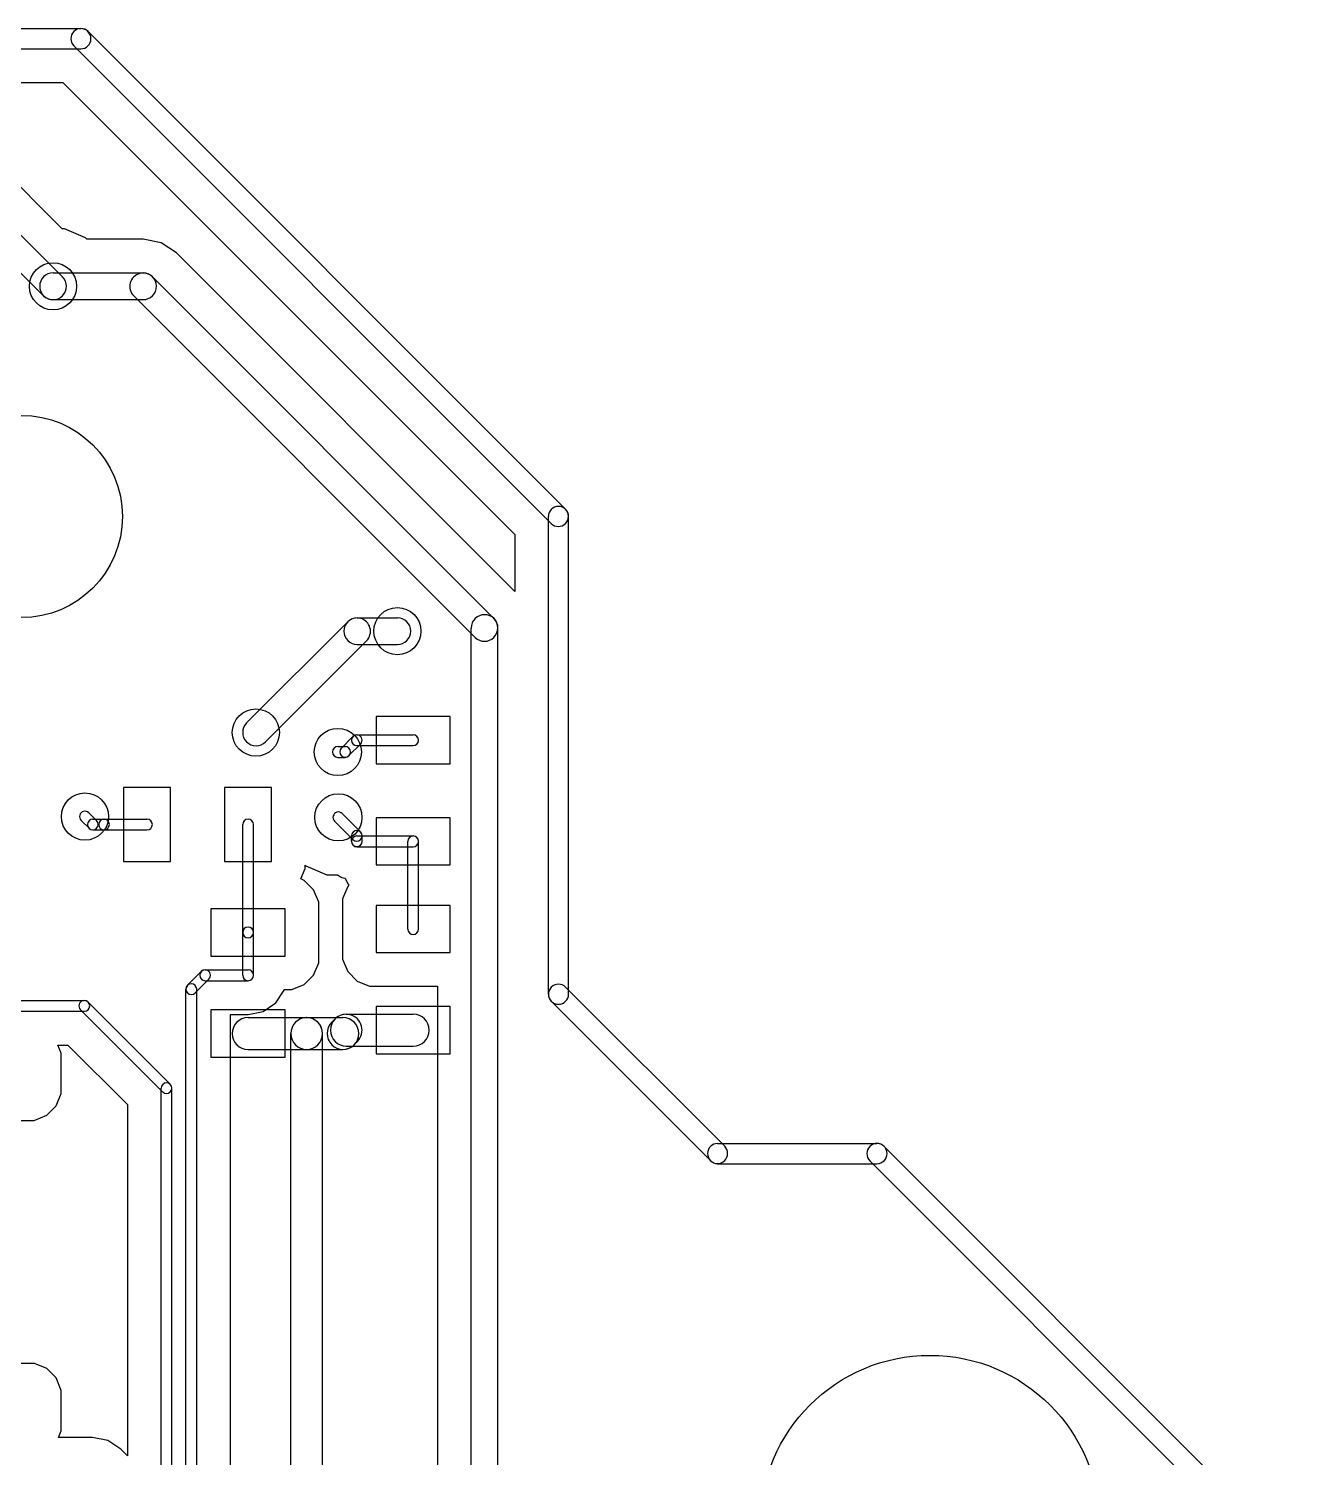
# Model space of a CAD drawing. Extents: x 34571 to 78815, y 19603 to 63847.
# Drawn here: x 69296 to 78792, y 53252 to 63847 of the extents above; entities that cross this region are included whole.
import ezdxf

# ---------------------------------------------------------------- set-up
doc = ezdxf.new("R2010")
doc.units = 0
doc.layers.add('BLACK', color=1, linetype='CONTINUOUS')

msp = doc.modelspace()

# ---------------------------------------------------------------- linework, layer by layer
at = {"layer": 'BLACK'}
for p, q in [((43700, 63847), (69684, 63847)), ((69738, 63825), (73280, 60283)), ((43700, 63697), (69684, 63697)), ((69632, 63719), (73174, 60177)), ((43834, 63447), (69550, 63447)), ((43834, 63447), (69550, 63447)), ((69550, 63447), (72903, 60095)), ((69550, 63447), (72903, 60095)), ((69547, 62361), (68889, 63019)), ((69547, 62361), (68889, 63019)), ((69548, 62006), (68712, 62842)), ((69408, 61866), (68572, 62702)), ((69563, 62361), (69547, 62361)), ((69563, 62361), (69547, 62361)), ((69719, 62296), (69563, 62361)), ((69719, 62296), (69563, 62361)), ((69730, 62285), (69719, 62296)), ((69730, 62285), (69719, 62296)), ((70146, 62285), (69730, 62285)), ((70146, 62285), (69730, 62285)), ((70280, 62258), (70146, 62285)), ((70280, 62258), (70146, 62285)), ((70393, 62183), (70280, 62258)), ((70393, 62183), (70280, 62258)), ((72903, 59673), (70393, 62183)), ((72903, 59673), (70393, 62183)), ((69478, 62035), (70146, 62035)), ((72749, 59473), (70217, 62005)), ((69478, 61837), (70146, 61837)), ((72609, 59333), (70077, 61865)), ((73153, 56687), (73153, 60229)), ((73303, 56687), (73303, 60229)), ((72903, 60095), (72903, 59673)), ((72903, 60095), (72903, 59673)), ((70914, 58698), (71664, 59448)), ((71735, 59478), (72033, 59478)), ((72581, 50576), (72581, 59402)), ((72779, 50576), (72779, 59402)), ((71054, 58558), (71804, 59308)), ((71735, 59280), (72033, 59280)), ((72425, 58745), (71875, 58745)), ((71875, 58745), (71875, 58395)), ((72425, 58395), (72425, 58745)), ((71617, 58512), (71703, 58598)), ((71732, 58610), (72150, 58610)), ((71591, 58523), (71645, 58523)), ((71673, 58456), (71759, 58542)), ((71732, 58530), (72150, 58530)), ((71591, 58443), (71645, 58443)), ((71875, 58395), (72425, 58395)), ((70000, 58220), (70000, 57670)), ((70350, 58220), (70000, 58220)), ((70350, 57670), (70350, 58220)), ((70750, 58220), (70750, 57670)), ((71100, 58220), (70750, 58220)), ((71100, 57670), (71100, 58220)), ((69745, 57918), (69687, 57976)), ((69801, 57974), (69743, 58032)), ((69774, 57985), (69856, 57985)), ((69857, 57985), (70175, 57985)), ((71703, 57834), (71567, 57970)), ((71759, 57890), (71623, 58026)), ((72425, 57995), (71875, 57995)), ((71875, 57995), (71875, 57645)), ((72425, 57645), (72425, 57995)), ((69774, 57905), (69856, 57905)), ((69857, 57905), (70175, 57905)), ((70885, 57145), (70885, 57945)), ((70965, 57145), (70965, 57945)), ((71692, 57821), (71692, 57861)), ((71732, 57860), (72150, 57860)), ((71772, 57821), (71772, 57861)), ((71732, 57780), (72150, 57780)), ((72110, 57170), (72110, 57820)), ((72190, 57170), (72190, 57820)), ((70000, 57670), (70350, 57670)), ((70750, 57670), (71100, 57670)), ((71349, 57620), (71349, 57643)), ((71349, 57643), (71354, 57638)), ((71349, 57620), (71349, 57643)), ((71349, 57643), (71354, 57638)), ((71354, 57638), (71510, 57573)), ((71354, 57638), (71510, 57573)), ((71875, 57645), (72425, 57645)), ((71316, 57542), (71349, 57620)), ((71316, 57542), (71349, 57620)), ((71341, 57531), (71316, 57542)), ((71341, 57531), (71316, 57542)), ((71411, 57461), (71341, 57531)), ((71411, 57461), (71341, 57531)), ((71510, 57573), (71589, 57573)), ((71510, 57573), (71589, 57573)), ((71589, 57573), (71621, 57552)), ((71589, 57573), (71621, 57552)), ((71621, 57552), (71646, 57547)), ((71621, 57552), (71646, 57547)), ((71646, 57547), (71664, 57504)), ((71646, 57547), (71664, 57504)), ((71449, 57369), (71411, 57461)), ((71449, 57369), (71411, 57461)), ((71664, 57486), (71626, 57395)), ((71664, 57486), (71626, 57395)), ((71664, 57504), (71673, 57495)), ((71664, 57504), (71673, 57495)), ((71673, 57495), (71664, 57486)), ((71673, 57495), (71664, 57486)), ((71200, 57320), (70650, 57320)), ((70650, 57320), (70650, 56970)), ((71200, 56970), (71200, 57320)), ((71449, 57019), (71449, 57369)), ((71449, 57019), (71449, 57369)), ((71626, 57395), (71626, 57296)), ((71626, 57395), (71626, 57296)), ((72425, 57345), (71875, 57345)), ((71875, 57345), (71875, 56995)), ((72425, 56995), (72425, 57345)), ((71626, 57296), (71626, 56946)), ((71626, 57296), (71626, 56946)), ((70885, 56827), (70885, 57145)), ((70965, 56827), (70965, 57145)), ((71449, 56920), (71449, 57019)), ((71449, 56920), (71449, 57019)), ((70650, 56970), (71200, 56970)), ((71411, 56829), (71449, 56920)), ((71411, 56829), (71449, 56920)), ((71626, 56946), (71664, 56854)), ((71626, 56946), (71664, 56854)), ((71875, 56995), (72425, 56995)), ((70476, 56753), (70578, 56855)), ((70532, 56697), (70634, 56799)), ((70607, 56867), (70925, 56867)), ((71341, 56759), (71411, 56829)), ((71341, 56759), (71411, 56829)), ((71664, 56854), (71734, 56784)), ((71664, 56854), (71734, 56784)), ((70464, 51878), (70464, 56724)), ((70544, 51878), (70544, 56724)), ((70607, 56787), (70925, 56787)), ((71130, 56622), (71193, 56716)), ((71130, 56622), (71193, 56716)), ((71193, 56716), (71193, 56721)), ((71193, 56721), (71249, 56721)), ((71193, 56716), (71193, 56721)), ((71193, 56721), (71249, 56721)), ((71249, 56721), (71341, 56759)), ((71249, 56721), (71341, 56759)), ((71734, 56784), (71825, 56746)), ((71734, 56784), (71825, 56746)), ((71825, 56746), (71924, 56746)), ((71825, 56746), (71924, 56746)), ((71924, 56746), (72331, 56746)), ((71924, 56746), (72331, 56746)), ((72331, 56746), (72331, 50721)), ((72331, 56746), (72331, 50721)), ((73281, 56739), (74461, 55559)), ((69040, 56640), (69710, 56640)), ((70348, 56019), (69739, 56628)), ((71036, 56559), (71130, 56622)), ((71036, 56559), (71130, 56622)), ((72425, 56595), (71875, 56595)), ((71875, 56595), (71875, 56245)), ((72425, 56245), (72425, 56595)), ((73175, 56633), (74355, 55453)), ((69040, 56560), (69710, 56560)), ((70291, 55962), (69682, 56571)), ((71200, 56570), (70650, 56570)), ((70650, 56570), (70650, 56220)), ((70794, 51998), (70794, 56537)), ((70794, 56537), (70925, 56537)), ((70794, 51998), (70794, 56537)), ((70794, 56537), (70925, 56537)), ((70925, 56537), (71036, 56559)), ((70925, 56537), (71036, 56559)), ((70925, 56513), (71359, 56513)), ((71200, 56220), (71200, 56570)), ((71360, 56513), (71628, 56513)), ((71546, 56479), (71570, 56503)), ((71654, 56538), (72150, 56538)), ((71242, 52891), (71242, 56395)), ((71478, 52891), (71478, 56395)), ((69539, 56249), (69513, 56310)), ((69513, 56310), (69589, 56310)), ((69539, 56249), (69513, 56310)), ((69513, 56310), (69589, 56310)), ((69589, 56310), (70030, 55870)), ((69589, 56310), (70030, 55870)), ((70925, 56277), (71359, 56277)), ((71360, 56277), (71628, 56277)), ((71654, 56302), (72150, 56302)), ((71712, 56313), (71736, 56337)), ((69539, 56049), (69539, 56249)), ((69539, 56049), (69539, 56249)), ((70650, 56220), (71200, 56220)), ((71875, 56245), (72425, 56245)), ((69539, 55950), (69539, 56049)), ((69539, 55950), (69539, 56049)), ((69501, 55859), (69539, 55950)), ((69501, 55859), (69539, 55950)), ((70280, 52030), (70280, 55990)), ((70360, 52030), (70360, 55990)), ((69431, 55789), (69501, 55859)), ((69431, 55789), (69501, 55859)), ((70030, 55870), (70030, 53264)), ((70030, 55870), (70030, 53264)), ((69040, 55751), (69339, 55751)), ((69040, 55751), (69339, 55751)), ((69339, 55751), (69431, 55789)), ((69339, 55751), (69431, 55789)), ((74409, 55580), (75591, 55580)), ((75644, 55558), (78792, 52410)), ((74409, 55430), (75591, 55430)), ((75538, 55452), (78686, 52304)), ((69340, 53949), (69241, 53949)), ((69340, 53949), (69241, 53949)), ((69431, 53911), (69340, 53949)), ((69431, 53911), (69340, 53949)), ((69501, 53841), (69431, 53911)), ((69501, 53841), (69431, 53911)), ((69539, 53749), (69501, 53841)), ((69539, 53749), (69501, 53841)), ((69539, 53549), (69539, 53749)), ((69539, 53549), (69539, 53749)), ((69539, 53450), (69539, 53549)), ((69539, 53450), (69539, 53549)), ((69518, 53400), (69539, 53450)), ((69518, 53400), (69539, 53450)), ((69770, 53400), (69518, 53400)), ((69770, 53400), (69518, 53400)), ((69885, 53377), (69770, 53400)), ((69885, 53377), (69770, 53400)), ((69982, 53312), (69885, 53377)), ((69982, 53312), (69885, 53377)), ((70030, 53264), (69982, 53312)), ((70030, 53264), (69982, 53312))]:
    msp.add_line(p, q, dxfattribs=at)
for centre, radius in [((69478, 61936), 175), ((69243, 60229), 750), ((72033, 59379), 175), ((70983, 58627), 175), ((71591, 58483), 175), ((69715, 58004), 175), ((71595, 57998), 175), ((75984, 52749), 1260)]:
    msp.add_circle(centre, radius, dxfattribs=at)
for centre, radius, start, end in [((69685, 63772), 75, 45, 225), ((69684, 63772), 75, 270, 450), ((69478, 61936), 99, 90, 270), ((69478, 61936), 99, 225, 405), ((70147, 61935), 99, 405, 585), ((70146, 61936), 99, 270, 450), ((73228, 60229), 75, 360, 540), ((73227, 60230), 75, 225, 405), ((71735, 59379), 99, 90, 270), ((71734, 59378), 99, 315, 495), ((72033, 59379), 99, 270, 450), ((72680, 59402), 99, 360, 540), ((72679, 59403), 99, 225, 405), ((70984, 58628), 99, 135, 315), ((71732, 58570), 40, 90, 270), ((71731, 58570), 40, 315, 495), ((72150, 58570), 40, 270, 450), ((71591, 58483), 40, 90, 270), ((71645, 58484), 40, 135, 315), ((71645, 58483), 40, 270, 450), ((69715, 58004), 40, 405, 585), ((69774, 57945), 40, 90, 270), ((69773, 57946), 40, 225, 405), ((69857, 57945), 40, 90, 270), ((69856, 57945), 40, 270, 450), ((70175, 57945), 40, 270, 450), ((70925, 57945), 40, 360, 540), ((71595, 57998), 40, 405, 585), ((71732, 57861), 40, 360, 540), ((71732, 57820), 40, 90, 270), ((71731, 57862), 40, 225, 405), ((72150, 57820), 40, 360, 540), ((72150, 57820), 40, 270, 450), ((71732, 57821), 40, 180, 360), ((70925, 57145), 40, 360, 540), ((70925, 57145), 40, 180, 360), ((72150, 57170), 40, 180, 360), ((70607, 56827), 40, 90, 270), ((70606, 56827), 40, 315, 495), ((70925, 56827), 40, 180, 360), ((70925, 56827), 40, 270, 450), ((70504, 56724), 40, 360, 540), ((70504, 56725), 40, 135, 315), ((73228, 56686), 75, 45, 225), ((73228, 56687), 75, 180, 360), ((69710, 56600), 40, 405, 585), ((69710, 56600), 40, 270, 450), ((70925, 56395), 118, 90, 270), ((71360, 56395), 118, 90, 270), ((71360, 56395), 118, 360, 540), ((71359, 56395), 118, 270, 450), ((71629, 56396), 118, 135, 315), ((71654, 56420), 118, 90, 270), ((71653, 56420), 118, 315, 495), ((71628, 56395), 118, 270, 450), ((72150, 56420), 118, 270, 450), ((70320, 55990), 40, 360, 540), ((70320, 55990), 40, 225, 405), ((74409, 55505), 75, 90, 270), ((74408, 55506), 75, 225, 405), ((75591, 55505), 75, 45, 225), ((75591, 55505), 75, 270, 450)]:
    msp.add_arc(centre, radius, start, end, dxfattribs=at)

doc.saveas('drawing.dxf')
